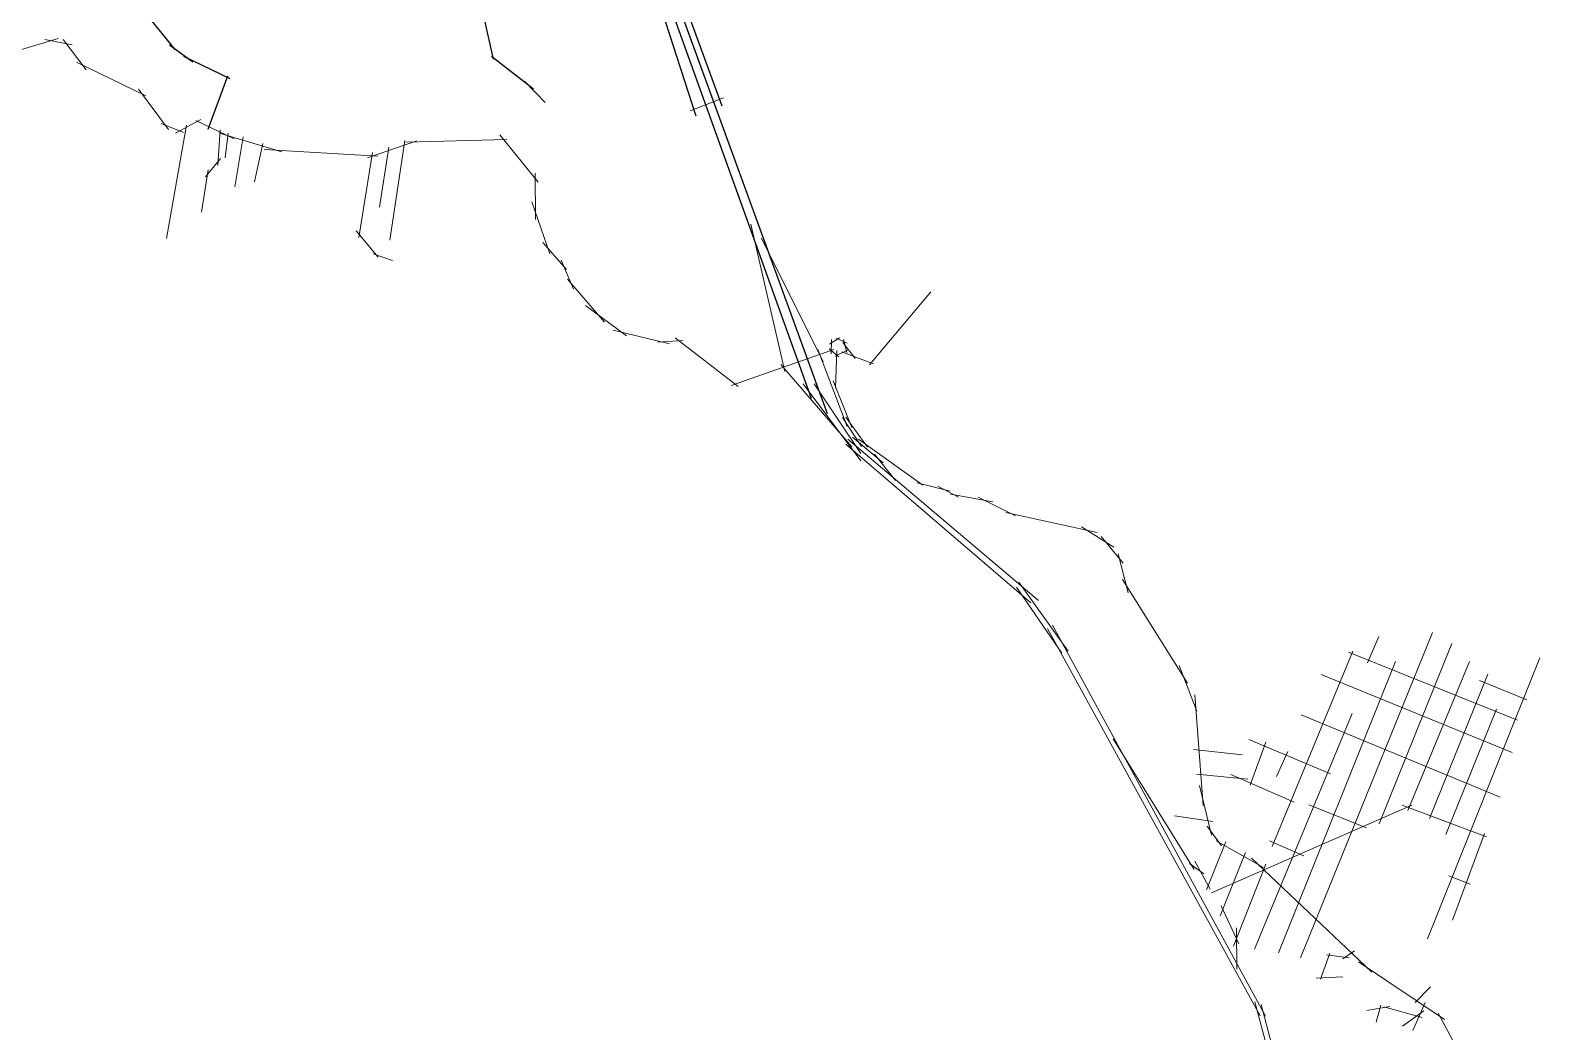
# Model space of a CAD drawing. Header units: inches. Extents: x 723419 to 759401, y 6910722 to 6968430.
# Drawn here: x 728795 to 733024, y 6931261 to 6934068 of the extents above; entities that cross this region are included whole.
import ezdxf

# ---------------------------------------------------------------- set-up
doc = ezdxf.new("R2010")
doc.units = ezdxf.units.IN
doc.header["$MEASUREMENT"] = 0
doc.layers.add('Linhas Axiais - Palhoca', color=3, linetype='Continuous', lineweight=60)

msp = doc.modelspace()

# ---------------------------------------------------------------- linework, layer by layer
at = {"layer": 'Linhas Axiais - Palhoca', "linetype": 'Continuous', "lineweight": 25}
for p, q in [((730983.8, 6933035.8), (729943.9, 6935924.3)), ((729957.5, 6935929.9), (731027.8, 6932994.1)), ((730485, 6934369.1), (730659.8, 6933827.7)), ((730565.7, 6934310.9), (730732, 6933856.3)), ((729122.6, 6934108.7), (729199.8, 6934013.7)), ((730062.4, 6934115.5), (730091.5, 6933986.9)), ((729184.5, 6934026.6), (729249.9, 6933979.3)), ((729224.6, 6933995.1), (729354.4, 6933932.1)), ((730087, 6933995.3), (730204.3, 6933903.2)), ((729293.4, 6933790.1), (729348.6, 6933940.4)), ((730180.6, 6933924.3), (730237.3, 6933865.1))]:
    msp.add_line(p, q, dxfattribs=at)
at = {"layer": 'Linhas Axiais - Palhoca', "lineweight": 0}
for p, q in [((728676.2, 6933985.7), (728872.6, 6934044.9)), ((728836.1, 6934041.7), (728911.9, 6934026.6)), ((728887.3, 6934041.7), (728951.6, 6933956.4)), ((729118.3, 6933884.1), (728924.2, 6933978.6)), ((729097.7, 6933902.8), (729182.2, 6933789.3)), ((730643.9, 6933841.8), (730737.2, 6933878.8)), ((729161.6, 6933806.3), (729223.9, 6933781.3)), ((729176.6, 6933483.7), (729232.6, 6933801.6)), ((729201.6, 6933779.4), (729272.7, 6933817.9)), ((729258.4, 6933815.1), (729366, 6933763.1)), ((729320.7, 6933688.5), (729327.1, 6933788.5)), ((729341.3, 6933709.9), (729349.7, 6933779.4)), ((729328.2, 6933778.2), (729499.7, 6933726.6)), ((729367.9, 6933629.3), (729391.7, 6933768.6)), ((729423.5, 6933642.8), (729446.1, 6933750.8)), ((729739.4, 6933710.3), (729877.9, 6933757.9)), ((729773.6, 6933571.5), (729799, 6933739.7)), ((729802.2, 6933479.4), (729844.3, 6933759.2)), ((729847.4, 6933754), (730129.9, 6933761.9)), ((730217.6, 6933642), (730110.5, 6933774.6)), ((729285.4, 6933657.1), (729328.2, 6933708.3)), ((729768.8, 6933715.1), (729450.5, 6933733.7)), ((729715.3, 6933486.5), (729753.4, 6933725.5)), ((729274.7, 6933557.5), (729293.7, 6933676.2)), ((730209.3, 6933667.4), (730210.1, 6933537.3)), ((730200.2, 6933586.5), (730250.6, 6933440.8)), ((729769.2, 6933431.4), (729708.1, 6933505.6)), ((730908.8, 6933111.3), (730813.6, 6933524)), ((731016.1, 6933138.8), (730843.9, 6933485)), ((729755.4, 6933440.9), (729810.1, 6933422.2)), ((730231.1, 6933473), (730297, 6933397.2)), ((730281.9, 6933423), (730316.9, 6933342.4)), ((730300.2, 6933369.8), (730403.8, 6933249.5)), ((731318.1, 6933334.6), (731146.1, 6933130.5)), ((730464.9, 6933211.4), (730350.2, 6933296.8)), ((730427.6, 6933227.7), (730585.6, 6933188.8)), ((730553.4, 6933193.6), (730622.9, 6933198.3)), ((730778.4, 6933069.7), (730601.8, 6933205.9)), ((731034.4, 6933187.6), (731061.9, 6933206.2)), ((731038.6, 6933160.6), (731039.2, 6933200.9)), ((731052.4, 6933205.1), (731083.1, 6933191.3)), ((731071.8, 6933192.7), (731106.2, 6933148.2)), ((731073.5, 6933201.4), (731082.6, 6933164.6)), ((730758.8, 6933071.9), (731046.5, 6933172.7)), ((731083.6, 6932956.9), (731001.3, 6933172.7)), ((731033, 6933174.8), (731060, 6933152.6)), ((731050.3, 6933154.8), (731086.1, 6933171.8)), ((731050.8, 6933064.9), (731054.5, 6933170.2)), ((731068.9, 6933167), (731157.5, 6933132.6)), ((730897.3, 6933131), (731096.9, 6932900)), ((730960, 6933076.7), (731122, 6932860.8)), ((730990.7, 6933076.7), (731121.7, 6932881.2)), ((731043.9, 6933085.5), (731096.3, 6932954.3)), ((731070.4, 6932982.3), (731123.8, 6932901.3)), ((731079.9, 6932983.9), (731140.2, 6932899.2)), ((731080, 6932907.8), (731597.9, 6932462.9)), ((731085.2, 6932921.7), (731619.4, 6932469.7)), ((731184.7, 6932855.8), (731098.4, 6932927.8)), ((731295.3, 6932792.9), (731115.4, 6932921.5)), ((731160.3, 6932880.2), (731218.5, 6932806.1)), ((731279.4, 6932799.7), (731372.5, 6932775.9)), ((731337.6, 6932790.2), (731395.3, 6932759)), ((731373.1, 6932767.5), (731491.6, 6932745.8)), ((731450.8, 6932759), (731555.1, 6932706.6)), ((731528.1, 6932716.1), (731783.7, 6932660.6)), ((731740.3, 6932675.9), (731830.3, 6932619.3)), ((731794.8, 6932649.5), (731856.7, 6932574.3)), ((731842.4, 6932600.3), (731871, 6932491.2)), ((731564.6, 6932520.9), (731702.7, 6932328)), ((731855.1, 6932528.3), (732037.2, 6932238.3)), ((731557.5, 6932507.4), (731685.3, 6932322)), ((731644.8, 6932391.1), (732240.2, 6931306)), ((731658.8, 6932400.6), (732255.7, 6931305.2)), ((732723, 6932380.1), (732353.7, 6931468.8)), ((732541.1, 6932295.3), (732572.8, 6932368.9)), ((732777.5, 6932348.9), (732573.7, 6931843.5)), ((732500.3, 6932327.6), (732274.4, 6931780.4)), ((732619.4, 6932299), (732291.8, 6931482)), ((732961.1, 6932134.6), (732488, 6932325.1)), ((732709.7, 6931521.3), (733024.1, 6932308.7)), ((732013.4, 6932287.5), (732063.6, 6932159.5)), ((732411.4, 6932262), (732946.4, 6932043.4)), ((732654.2, 6931881.1), (732826.7, 6932298.6)), ((732878.5, 6932263.2), (732715, 6931858.9)), ((732988.1, 6932191.2), (732854.7, 6932245.2)), ((732057.3, 6932205.5), (732080.6, 6931894.9)), ((732224.6, 6931492.6), (732498.2, 6932153)), ((732912.9, 6931918.7), (732355.7, 6932148.9)), ((732761.1, 6931814.4), (732902.9, 6932165.3)), ((732056.1, 6931716.2), (731828.6, 6932082.4)), ((732190.8, 6932037.6), (732054.2, 6932051.9)), ((732208.7, 6932079.9), (732437.3, 6931984.2)), ((732212.5, 6931952.4), (732256.9, 6932073.1)), ((732286, 6931976.2), (732318.3, 6932046.6)), ((732062.7, 6931983.1), (732205.6, 6931968.8)), ((732335.7, 6931904.8), (732158.5, 6931982.1)), ((732071, 6931951), (732104.4, 6931811.8)), ((732103.8, 6931650.9), (732665.8, 6931896.5)), ((732376.5, 6931896.9), (732538.4, 6931832.3)), ((732638.8, 6931895.9), (732874.8, 6931807)), ((732000.3, 6931866.7), (732108.2, 6931850.8)), ((732091.7, 6931837.7), (732132.4, 6931782.2)), ((732089.8, 6931658.7), (732144.6, 6931793.8)), ((732117.1, 6931796.4), (732250.4, 6931721.5)), ((732267, 6931795.8), (732362.7, 6931754)), ((732779.1, 6931574.2), (732869.5, 6931816.6)), ((732128.6, 6931585.8), (732199.6, 6931763.1)), ((732043, 6931732.5), (732083, 6931703.5)), ((732057.6, 6931738.8), (732100.1, 6931660.6)), ((732165.9, 6931500.9), (732256.7, 6931730.6)), ((732215.9, 6931747.3), (732553.2, 6931428.6)), ((732769, 6931698), (732829.3, 6931674.7)), ((732131.3, 6931614), (732180.5, 6931507.6)), ((732175, 6931436.3), (732174.3, 6931552.1)), ((732409.5, 6931408.8), (732435.7, 6931481)), ((732426.6, 6931476.6), (732490.1, 6931468.3)), ((732472.6, 6931465.9), (732504.8, 6931488.2)), ((732756.8, 6931295.7), (732515.9, 6931456.8)), ((732472.2, 6931414.7), (732397.2, 6931411.6)), ((732674.6, 6931343.2), (732718.2, 6931387.3)), ((732225.6, 6931345.1), (732945.5, 6928636.8)), ((732243.1, 6931337.7), (732952.9, 6928654.1)), ((732539.2, 6931321), (732604.3, 6931331.7)), ((732565.8, 6931287.7), (732578.5, 6931335.3)), ((732694.8, 6931301.2), (732587.3, 6931330.9)), ((732668.6, 6931264.3), (732703.1, 6931342.8)), ((732639.3, 6931277), (732699.6, 6931319.4)), ((732738.9, 6931313.1), (732779.3, 6931238.9))]:
    msp.add_line(p, q, dxfattribs=at)

doc.saveas('drawing.dxf')
